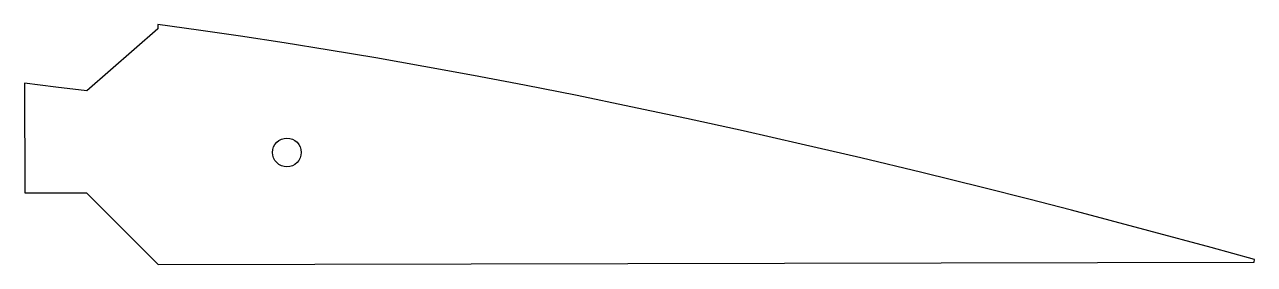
# Model space of a CAD drawing. Header units: millimetres. Extents: x 0 to 85.9, y 0 to 16.7.
import ezdxf

# ---------------------------------------------------------------- set-up
doc = ezdxf.new("R2010")
doc.units = ezdxf.units.MM

msp = doc.modelspace()

# ---------------------------------------------------------------- linework, layer by layer
for points in [[(85.858, 0.143), (85.865, 0.344), (82.855, 1.169), (78.491, 2.35), (73.093, 3.775), (70.107, 4.545), (66.983, 5.336), (62.635, 6.409), (58.383, 7.429), (54.226, 8.397), (50.166, 9.314), (46.203, 10.182), (42.339, 11.001), (38.574, 11.772), (34.909, 12.496), (31.345, 13.174), (27.883, 13.808), (24.524, 14.398), (21.269, 14.945), (18.119, 15.45), (15.074, 15.915), (12.135, 16.34), (9.304, 16.726), (9.304, 16.431), (4.354, 12.102), (2.178, 12.373), (0, 12.631), (0.006, 4.983), (4.316, 4.991), (9.321, 0)], [(19.313, 7.809), (19.294, 7.614), (19.237, 7.426), (19.144, 7.253), (19.02, 7.102), (18.869, 6.977), (18.696, 6.885), (18.508, 6.828), (18.313, 6.809), (18.118, 6.828), (17.93, 6.885), (17.757, 6.977), (17.606, 7.102), (17.481, 7.253), (17.389, 7.426), (17.332, 7.614), (17.313, 7.809), (17.332, 8.004), (17.389, 8.192), (17.481, 8.364), (17.606, 8.516), (17.757, 8.64), (17.93, 8.733), (18.118, 8.79), (18.313, 8.809), (18.508, 8.79), (18.696, 8.733), (18.869, 8.64), (19.02, 8.516), (19.144, 8.364), (19.237, 8.192), (19.294, 8.004)]]:
    msp.add_lwpolyline(points, close=True)

doc.saveas('drawing.dxf')
